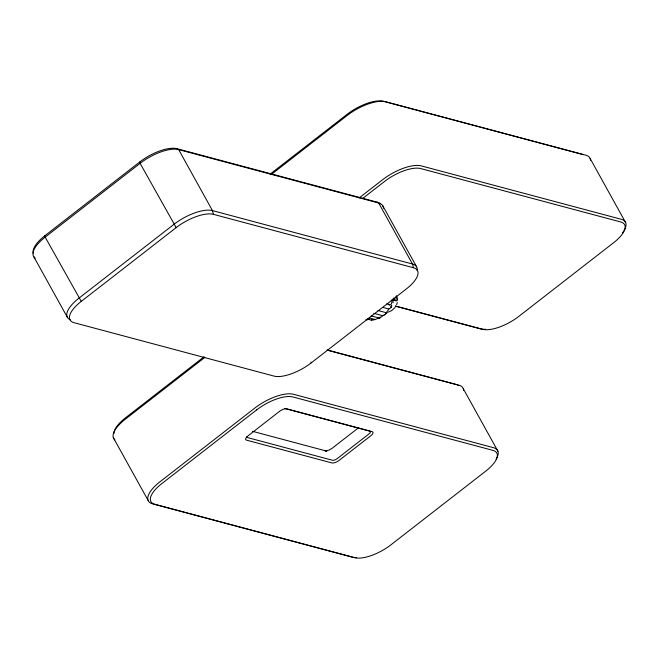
<?xml version="1.0" encoding="UTF-8"?>
<svg xmlns="http://www.w3.org/2000/svg" width="659" height="659" viewBox="0 0 659 659"><rect width="100%" height="100%" fill="white"/><g stroke="black" fill="none" stroke-linecap="round" stroke-linejoin="round"><path stroke-width="0.99" d="M397.286 302.563L396.66 304.615M392.945 302.786L393.234 301.748M393.514 299.82L393.077 300.142M395.095 307.44L391.718 310.578L388.357 312.061M390.68 307.86L388.843 309.022L382.755 307.399M385.466 314.269L384.831 314.738M33.263 253.188A29.919 11.59 -29 0 1 44.87 235.716L139.799 161.933A29.919 11.59 -29 0 1 176.958 148.695L376.989 202.099A29.919 11.59 -29 0 1 380.251 203.862M81.246 301.394L176.175 227.619A30.001 11.623 -29 0 1 213.434 214.34L413.457 267.743A30.001 11.623 -29 0 1 406.232 289.037L311.303 362.821A30.001 11.623 -29 0 1 274.045 376.1L74.022 322.688A30.001 11.623 -29 0 1 81.246 301.394L45.174 237.125L44.87 235.716M270.206 174.091L347.285 114.188A29.103 11.277 -29 0 1 383.423 101.313L583.454 154.717M271.722 174.141L347.178 115.49A31.039 12.027 -29 0 1 385.729 101.758L585.76 155.162A31.039 12.027 -29 0 1 590.505 160.244M359.196 197.906L382.731 179.619A31.039 12.027 -29 0 1 421.274 165.887L621.305 219.29A31.039 12.027 -29 0 1 622.483 232.882M362.656 198.474L384.568 181.447A29.103 11.277 -29 0 1 420.706 168.564L620.729 221.976A29.103 11.277 -29 0 1 613.727 242.627L518.79 316.411A29.103 11.277 -29 0 1 482.652 329.286L395.515 306.023M204.092 356.75L125.391 417.913A29.103 11.277 -29 0 0 113.925 433.589M204.801 357.425L125.292 419.223A31.039 12.027 -29 0 0 114.93 439.882M358.224 427.996L332.26 448.178L328.948 450.155L325.2 450.847L326.889 451.176L252.372 431.274M384.732 314.804L384.288 315.076M372.31 319.631L371.346 320.101A23.823 20.38 -75.1 0 0 375.325 319.524L379.477 317.589A21.269 18.197 -75.1 0 0 380.259 317.308M386.849 312.786L386.174 312.696A23.823 20.38 -75.1 0 0 388.843 309.022M391.248 300.133L392.27 300.405A23.823 20.38 -75.1 0 1 390.911 304.87L386.849 303.791M395.186 306.106L480.345 328.841A31.039 12.027 -29 0 0 485.658 329.286M378.019 310.521L386.141 312.687M373.76 313.297L382.895 315.735A23.823 20.38 -75.1 0 1 379.246 318.042L371.124 315.875M369.229 317.902L375.325 319.524M367.228 319.038L371.289 320.126M366.272 319.549L367.285 319.821A23.823 20.38 -75.1 0 1 365.992 319.516M327.095 349.945L458.796 385.111A31.039 12.027 -29 0 1 463.549 390.556M327.762 350.291L455.501 384.403M284.424 408.382L369.872 431.192A3.88 1.507 -29 0 1 368.941 433.951L337.293 458.54A3.88 1.507 -29 0 1 332.474 460.262L247.026 437.444A3.88 1.507 -29 0 1 246.441 436.884M376.989 202.099L378.686 203.013A31.039 12.027 -29 0 1 383.431 208.203M176.958 148.695L178.655 149.609L378.686 203.013L412.501 264.02A31.039 12.027 -29 0 1 417.139 270.635M176.175 227.619L140.103 163.35L139.799 161.933M391.57 305.537L391.66 305.718A17.118 3.262 -19.1 0 1 391.726 305.965M590.135 158.506L625.679 222.635M382.788 205.797L416.603 266.804M463.261 388.678L497.94 451.242M33.601 256.376L67.407 317.383M113.348 437.683L148.028 500.247M310.999 362.071L311.303 362.821M413.457 267.743L412.501 264.02L212.47 210.608A31.039 12.027 -29 0 0 173.918 224.348L78.989 298.132A31.039 12.027 -29 0 0 70.208 319.714M213.434 214.34L212.47 210.608L178.655 149.609A31.039 12.027 -29 0 0 140.103 163.35L45.174 237.125A31.039 12.027 -29 0 0 35.256 258.106M393.851 298.148A21.269 18.197 -75.1 0 1 393.678 299.474M391.668 306.138A21.269 18.197 -75.1 0 1 391.051 307.374M387.022 312.827A21.269 18.197 -75.1 0 1 386.092 313.709M385.985 313.692A1.137 0.972 -75.1 0 1 386.907 312.671M386.248 312.852A8.979 2.084 -60.7 0 1 385.795 313.338M384.189 314.771A30.149 14.523 78.7 0 1 382.863 315.595M379.897 318.009A27.151 6.623 43.1 0 1 379.568 318.355M391.009 307.391A1.054 0.906 -75.1 0 1 391.644 306.056M391.199 306.583A4.259 0.568 -71 0 1 391.075 306.83M388.917 304.886A27.151 4.02 3.9 0 1 389.634 305.175M393.588 299.557A1.137 0.972 -75.1 0 1 393.662 298.132M393.341 298.692A8.979 1.615 75.4 0 1 393.299 299.153M393.151 300.249A30.149 6.03 34.1 0 1 392.789 300.768M369.641 318.536A30.149 14.58 -49.5 0 1 367.59 319.113M379.444 317.572A1.054 0.906 -75.1 0 1 379.65 317.276M380.622 317.276A17.118 3.32 19.9 0 1 380.482 317.506M395.746 296.896A6.788 2.331 52.1 0 1 393.003 299.244M396.364 295.734A8.065 2.776 52.1 0 1 393.176 299.359M356.552 557.703A31.039 12.027 -29 0 1 352.524 557.226L152.493 503.822A31.039 12.027 -29 0 1 159.972 481.787L254.901 408.003A31.039 12.027 -29 0 1 293.444 394.271L493.476 447.675A31.039 12.027 -29 0 1 496.112 459.166M456.489 384.667A29.103 11.277 -29 0 1 458.919 385.746M256.738 409.832L161.809 483.607A29.103 11.277 -29 0 0 154.799 504.267L354.822 557.671A29.103 11.277 -29 0 0 390.968 544.795L485.897 471.012A29.103 11.277 -29 0 0 492.907 450.361L292.876 396.949A29.103 11.277 -29 0 0 256.738 409.832M279.498 411.397L247.858 435.994A5.824 2.257 -29 0 0 246.458 440.13L331.905 462.939A5.816 2.257 -29 0 0 339.13 460.361L370.778 435.772A5.816 2.257 -29 0 0 372.178 431.637L286.731 408.827A5.824 2.257 -29 0 0 279.498 411.397"/></g></svg>
